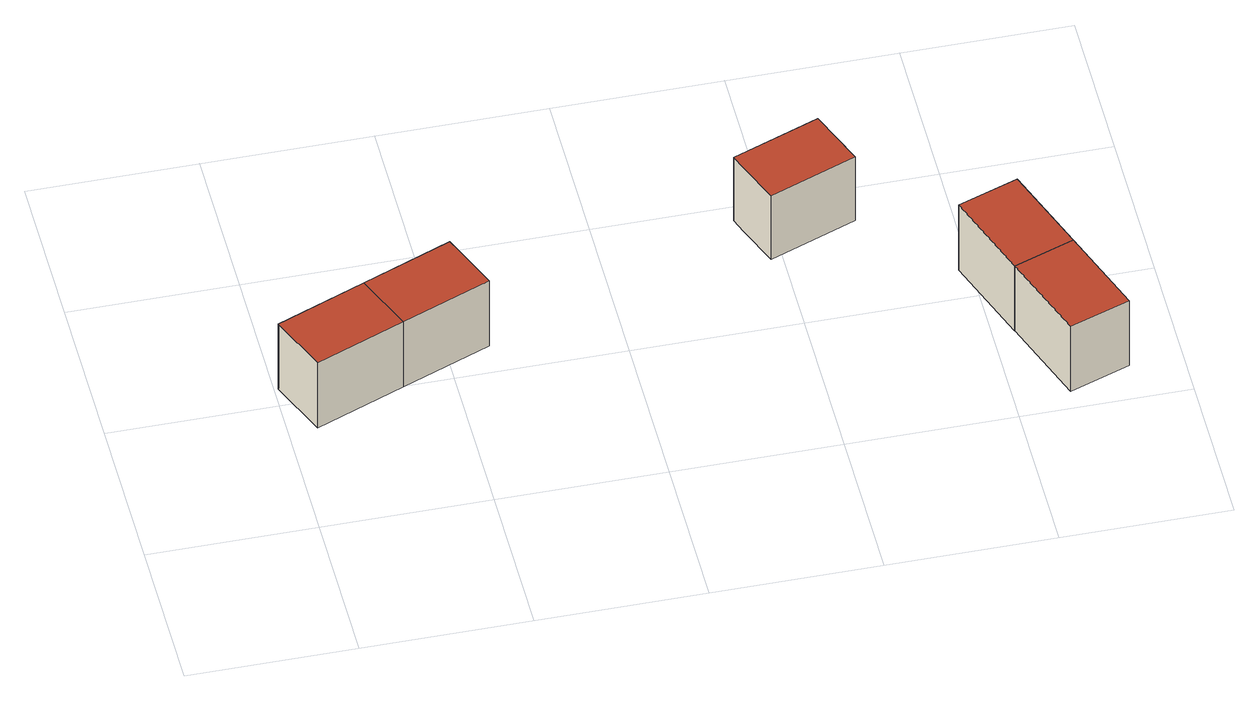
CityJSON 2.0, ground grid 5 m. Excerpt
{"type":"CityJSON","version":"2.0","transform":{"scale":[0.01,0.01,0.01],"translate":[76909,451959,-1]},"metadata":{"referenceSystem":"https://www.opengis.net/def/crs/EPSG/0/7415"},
"CityObjects":{
"building1":{"type":"Building","attributes":{"Volume":14.03,"Dakoppervlakte":5.58,"Muuroppervlakte":24.27,"Vloeroppervlakte":5.58,"hoogte_Z_max_in_m_NAP":2.37,"GEB_DOEL":"onbekend","dateOfConstruction":"1982-01-01","measuredHeight":2.51},"geometry":[{"type":"Solid","lod":"2","boundaries":[[[[0,1,2,3]],[[4,5,6,7]],[[1,4,7,2]],[[1,0,5,4]],[[3,6,5,0]],[[2,7,6,3]]]],"semantics":{"surfaces":[{"type":"GroundSurface"},{"type":"RoofSurface"},{"type":"WallSurface"}],"values":[[0,1,2,2,2,2]]}}]},
"building2":{"type":"Building","attributes":{"Volume":14.03,"Dakoppervlakte":5.58,"Muuroppervlakte":24.27,"Vloeroppervlakte":5.58,"hoogte_Z_max_in_m_NAP":2.37,"GEB_DOEL":"onbekend","dateOfConstruction":"1982-01-01","measuredHeight":2.51},"geometry":[{"type":"Solid","lod":"2","boundaries":[[[[2,8,9,3]],[[7,6,10,11]],[[2,3,6,7]],[[3,9,10,6]],[[10,9,8,11]],[[2,7,11,8]]]],"semantics":{"surfaces":[{"type":"GroundSurface"},{"type":"RoofSurface"},{"type":"WallSurface"}],"values":[[0,1,2,2,2,2]]}}]},
"building3":{"type":"Building","attributes":{"Volume":12.89,"Dakoppervlakte":5.26,"Muuroppervlakte":22.96,"Vloeroppervlakte":5.26,"hoogte_Z_max_in_m_NAP":2.37,"GEB_DOEL":"onbekend","dateOfConstruction":"1982-01-01","measuredHeight":2.45},"geometry":[{"type":"Solid","lod":"2","boundaries":[[[[12,13,14,15,16]],[[17,18,19,20,21]],[[16,15,20,19]],[[17,21,20,15,14,13]],[[18,17,13,12]],[[12,16,19,18]]]],"semantics":{"surfaces":[{"type":"GroundSurface"},{"type":"RoofSurface"},{"type":"WallSurface"}],"values":[[0,1,2,2,2,2]]}}]},
"building4":{"type":"Building","attributes":{"Volume":14.08,"Dakoppervlakte":5.62,"Muuroppervlakte":24.25,"Vloeroppervlakte":5.62,"hoogte_Z_max_in_m_NAP":2.27,"GEB_DOEL":"onbekend","dateOfConstruction":"1982-01-01","measuredHeight":2.5},"geometry":[{"type":"Solid","lod":"2","boundaries":[[[[22,23,24,25]],[[26,27,28,29]],[[29,28,22,25]],[[25,24,26,29]],[[23,27,26,24]],[[23,22,28,27]]]],"semantics":{"surfaces":[{"type":"GroundSurface"},{"type":"RoofSurface"},{"type":"WallSurface"}],"values":[[0,1,2,2,2,2]]}}]},
"building5":{"type":"Building","attributes":{"Volume":14.06,"Dakoppervlakte":5.62,"Muuroppervlakte":24.21,"Vloeroppervlakte":5.62,"hoogte_Z_max_in_m_NAP":2.27,"GEB_DOEL":"onbekend","dateOfConstruction":"1982-01-01","measuredHeight":2.5},"geometry":[{"type":"Solid","lod":"2","boundaries":[[[[30,31,32,33]],[[28,34,35,29]],[[30,33,34,28]],[[33,32,35,34]],[[31,29,35,32]],[[30,28,29,31]]]],"semantics":{"surfaces":[{"type":"GroundSurface"},{"type":"RoofSurface"},{"type":"WallSurface"}],"values":[[0,1,2,2,2,2]]}}]}
},
"vertices":[
[82,379,86],[10,557,86],[279,666,86],[351,487,86],[10,557,337],[82,379,337],[351,487,337],[279,666,337],
[549,774,86],[621,596,86],[621,596,337],[549,774,337],
[1726,855,92],[1463,754,92],[1414,881,92],[1396,929,92],[1659,1029,92],[1463,754,337],[1726,855,337],[1659,1029,337],[1396,929,337],[1414,881,337],
[2064,339,76],[1966,613,76],[2148,678,76],[2246,405,76],[2148,678,327],[1966,613,327],[2064,339,327],[2246,405,327],
[2064,339,77],[2246,405,77],[2344,131,77],[2162,66,77],[2162,66,327],[2344,131,327]
]}
